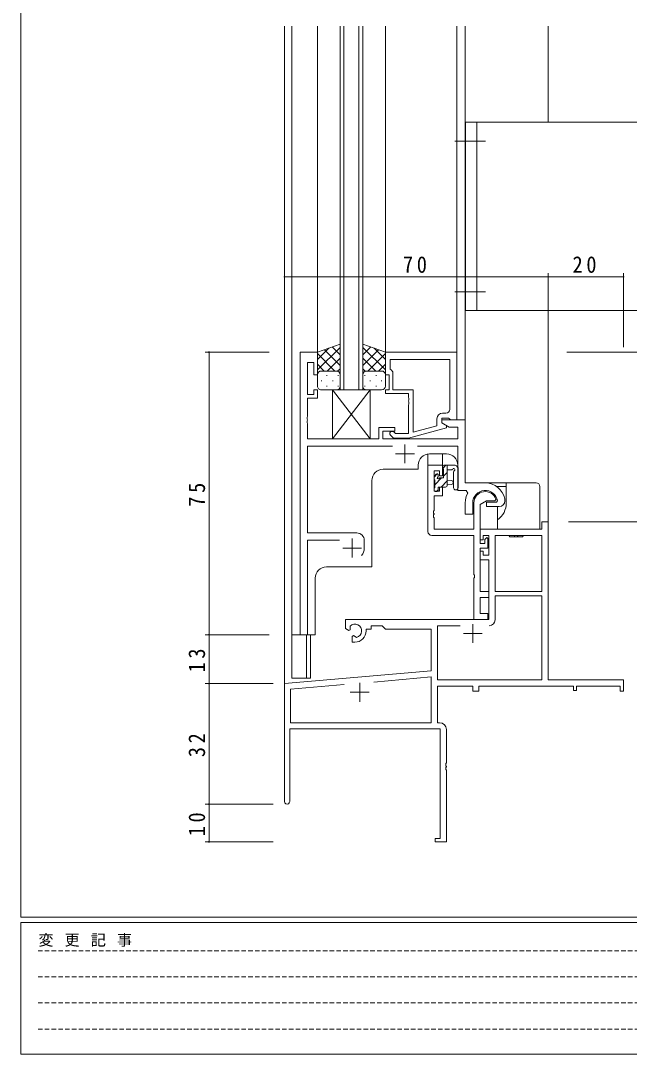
# Model space of a CAD drawing. Units: millimetres on the paper. Extents: x -420 to 373, y -297 to 267.
# Drawn here: x -417.7 to -256.1, y -297 to -22.6 of the extents above; entities that cross this region are included whole.
import ezdxf

# ---------------------------------------------------------------- set-up
doc = ezdxf.new("R2010")
doc.units = ezdxf.units.MM
doc.linetypes.add('CHAIN2', pattern=[12, 9, -1, 1, -1])
doc.linetypes.add('DASHED1', pattern=[1.8, 1.2, -0.6])
for name, color, linetype, lineweight in [('0-1_YKK_ZWAK', 7, 'Continuous', 9), ('0-3_YKK_11', 7, 'Continuous', 9), ('0-4_YKK_12', 2, 'Continuous', 9), ('0-5_YKK_13', 4, 'Continuous', 9), ('0-6_YKK_D', 6, 'Continuous', 9)]:
    doc.layers.add(name, color=color, linetype=linetype, lineweight=lineweight)
doc.styles.add('ＭＳ ゴシック', font='')
doc.styles.get('ＭＳ ゴシック').set_extended_font_data('MS Gothic')

msp = doc.modelspace()

# ---------------------------------------------------------------- linework, layer by layer
at = {"layer": '0-1_YKK_ZWAK'}
for p, q in [((-417.7, -260.575), (-417.7, 264.425)), ((352.3, -260.575), (-417.7, -260.575)), ((-417.7, -296.975), (-417.7, -261.975)), ((314.5, -261.975), (-417.7, -261.975)), ((-417.7, -296.975), (314.5, -296.975))]:
    msp.add_line(p, q, dxfattribs=at)
at = {"layer": '0-1_YKK_ZWAK', "linetype": 'DASHED1'}
for p, q in [((-413.101, -269.488), (-164.909, -269.488)), ((-413.101, -276.416), (-164.909, -276.416)), ((-413.101, -283.345), (-164.909, -283.345)), ((-413.101, -290.274), (-164.909, -290.274))]:
    msp.add_line(p, q, dxfattribs=at)
at = {"layer": '0-3_YKK_11'}
for p, q in [((-343.5, -110.575), (-343.5, -185.575)), ((-338.9, -110.575), (-343.5, -110.575)), ((-338.9, -116.575), (-338.9, -110.575)), ((-320.9, -116.575), (-320.9, -110.575)), ((-320.9, -110.575), (-301.9, -110.575)), ((-301.9, -110.575), (-301.9, -128.575)), ((-341.57, -113.275), (-339.9, -113.275)), ((-341.57, -121.775), (-341.57, -113.275)), ((-339.9, -113.275), (-339.9, -116.575)), ((-303.83, -112.505), (-319.6, -112.505)), ((-319.6, -112.505), (-319.6, -115.075)), ((-303.83, -112.505), (-319.6, -112.505)), ((-319.6, -115.075), (-319.4, -115.275)), ((-303.83, -125.775), (-303.83, -112.505)), ((-339.9, -116.575), (-338.9, -116.575)), ((-319.9, -116.575), (-320.9, -116.575)), ((-319.9, -120.575), (-319.9, -116.575)), ((-319.4, -115.275), (-318.9, -115.775)), ((-318.9, -115.775), (-318.9, -120.575)), ((-339.9, -120.575), (-339.9, -121.775)), ((-338.9, -120.575), (-339.9, -120.575)), ((-338.9, -122.775), (-338.9, -120.575)), ((-320.9, -120.575), (-319.9, -120.575)), ((-320.9, -121.575), (-320.9, -120.575)), ((-318.9, -120.575), (-313.5, -120.575)), ((-313.5, -120.575), (-313.5, -131.784)), ((-339.9, -121.775), (-341.57, -121.775)), ((-341.57, -122.775), (-338.9, -122.775)), ((-341.57, -127.617), (-341.57, -122.775)), ((-314.8, -121.575), (-320.9, -121.575)), ((-314.8, -122.617), (-314.8, -121.575)), ((-314.68, -122.8), (-314.8, -122.617)), ((-314.8, -123.534), (-314.68, -123.35)), ((-314.68, -123.35), (-314.68, -122.8)), ((-314.8, -123.617), (-314.8, -123.534)), ((-314.68, -123.8), (-314.8, -123.617)), ((-314.8, -124.534), (-314.68, -124.35)), ((-314.8, -132.175), (-314.8, -124.534)), ((-314.68, -124.35), (-314.68, -123.8)), ((-341.69, -127.8), (-341.57, -127.617)), ((-341.69, -128.35), (-341.69, -127.8)), ((-341.57, -128.534), (-341.69, -128.35)), ((-341.69, -128.8), (-341.57, -128.617)), ((-341.69, -129.35), (-341.69, -128.8)), ((-341.57, -128.617), (-341.57, -128.534)), ((-307.2, -130.096), (-307.2, -128.275)), ((-305.9, -128.075), (-305.9, -129.375)), ((-304.1, -128.075), (-305.9, -128.075)), ((-305.9, -128.575), (-305.9, -129.375)), ((-299.7, -128.575), (-305.9, -128.575)), ((-305.7, -126.775), (-304.83, -126.775)), ((-303.9, -128.275), (-304.1, -128.075)), ((-303.6, -128.575), (-303.9, -128.275)), ((-301.9, -128.575), (-303.6, -128.575)), ((-299.7, -145.275), (-299.7, -128.575)), ((-341.57, -129.534), (-341.69, -129.35)), ((-341.57, -133.575), (-341.57, -129.534)), ((-322.6, -130.575), (-322.6, -133.575)), ((-318.4, -130.575), (-322.6, -130.575)), ((-321.6, -131.575), (-318.4, -131.575)), ((-321.6, -133.575), (-321.6, -131.575)), ((-318.4, -131.575), (-318.4, -130.575)), ((-304.7, -130.668), (-314.803, -133.375)), ((-313.5, -131.784), (-307.2, -130.096)), ((-305.9, -129.375), (-303.943, -130.505)), ((-305.9, -129.375), (-304.7, -130.068)), ((-304.7, -130.068), (-304.7, -130.668)), ((-303.943, -130.505), (-301.63, -130.505)), ((-301.63, -130.505), (-301.63, -133.575)), ((-322.6, -133.575), (-341.57, -133.575)), ((-301.63, -133.575), (-321.6, -133.575)), ((-318.749, -133.375), (-319.524, -132.6)), ((-314.803, -133.375), (-318.749, -133.375)), ((-318.676, -131.751), (-318.251, -132.175)), ((-318.251, -132.175), (-314.8, -132.175)), ((-341.57, -135.505), (-319.05, -135.505)), ((-341.57, -158.575), (-341.57, -135.505)), ((-315.7, -135.075), (-315.7, -140.075)), ((-312.35, -135.505), (-301.63, -135.505)), ((-301.63, -135.505), (-301.63, -147.275)), ((-318.2, -137.575), (-313.2, -137.575)), ((-309.6, -140.575), (-305.7, -140.575)), ((-309.6, -158.205), (-309.6, -140.575)), ((-307.97, -142.075), (-307.97, -147.475)), ((-306.5, -142.075), (-307.97, -142.075)), ((-306.5, -143.375), (-306.5, -142.075)), ((-305.7, -140.575), (-305.7, -143.375)), ((-305.7, -143.375), (-306.5, -143.375)), ((-294.4, -145.275), (-299.7, -145.275)), ((-307.97, -147.475), (-306.5, -147.475)), ((-306.5, -146.375), (-305.7, -146.375)), ((-306.5, -147.475), (-306.5, -146.375)), ((-305.7, -146.375), (-305.7, -148.675)), ((-301.63, -147.275), (-299.479, -147.275)), ((-299.479, -147.275), (-299.041, -148.017)), ((-307.97, -148.675), (-307.97, -152.617)), ((-305.7, -148.675), (-307.97, -148.675)), ((-299.7, -150.575), (-299.7, -153.575)), ((-297.7, -153.575), (-297.7, -150.575)), ((-297.4, -157.575), (-297.4, -150.575)), ((-294.1, -150.075), (-295.77, -151.04)), ((-291.821, -150.075), (-294.1, -150.075)), ((-294.1, -150.375), (-294.1, -151.575)), ((-291.442, -150.375), (-294.1, -150.375)), ((-291.535, -149.686), (-291.821, -150.075)), ((-291.146, -150.025), (-291.442, -150.375)), ((-289.2, -149.58), (-289.206, -149.521)), ((-289.2, -150.075), (-289.2, -149.58)), ((-307.97, -152.617), (-308.09, -152.8)), ((-308.09, -152.8), (-308.09, -153.35)), ((-308.09, -153.35), (-307.97, -153.534)), ((-307.97, -153.617), (-308.09, -153.8)), ((-307.97, -153.534), (-307.97, -153.617)), ((-299.7, -153.575), (-297.7, -153.575)), ((-295.77, -151.04), (-295.77, -155.571)), ((-294.1, -151.575), (-290.7, -151.575)), ((-308.09, -153.8), (-308.09, -154.35)), ((-308.09, -154.35), (-307.97, -154.534)), ((-307.97, -154.534), (-307.97, -157.575)), ((-295.77, -155.571), (-295.7, -157.575)), ((-279.33, -155.575), (-279.33, -157.575)), ((-277.7, -155.575), (-279.33, -155.575)), ((-277.7, -197.575), (-277.7, -155.575)), ((-328.5, -158.575), (-341.57, -158.575)), ((-307.97, -157.575), (-297.4, -157.575)), ((-295.7, -157.575), (-295.7, -160.375)), ((-279.33, -157.575), (-295.7, -157.575)), ((-295.7, -157.575), (-295.7, -161.375)), ((-341.57, -160.505), (-333.05, -160.505)), ((-341.57, -185.575), (-341.57, -160.505)), ((-329.7, -160.075), (-329.7, -165.075)), ((-326.5, -162.575), (-326.5, -160.575)), ((-297.4, -159.205), (-308.6, -159.205)), ((-297.4, -169.617), (-297.4, -159.205)), ((-295.7, -160.375), (-294.9, -160.375)), ((-295.7, -161.375), (-294.5, -161.375)), ((-294.9, -159.205), (-293.4, -159.205)), ((-294.9, -160.375), (-294.9, -159.205)), ((-294.5, -160.275), (-294, -159.775)), ((-294.5, -161.375), (-294.5, -160.275)), ((-294, -159.775), (-293.7, -160.075)), ((-293.7, -160.075), (-293.7, -162.575)), ((-293.4, -159.205), (-293.4, -164.475)), ((-291.77, -159.205), (-291.77, -174.075)), ((-279.33, -159.205), (-291.77, -159.205)), ((-291.77, -159.205), (-291.77, -174.075)), ((-279.33, -174.075), (-279.33, -159.205)), ((-332.2, -162.575), (-327.2, -162.575)), ((-295.7, -162.575), (-295.7, -174.075)), ((-293.7, -162.575), (-295.7, -162.575)), ((-295.7, -163.375), (-295.7, -165.675)), ((-294.9, -163.375), (-295.7, -163.375)), ((-294.9, -164.475), (-294.9, -163.375)), ((-293.4, -164.475), (-294.9, -164.475)), ((-295.7, -165.675), (-293.4, -165.675)), ((-293.4, -165.675), (-293.4, -181.575)), ((-297.28, -169.8), (-297.4, -169.617)), ((-297.28, -170.35), (-297.28, -169.8)), ((-297.4, -170.534), (-297.28, -170.35)), ((-297.4, -181.575), (-297.4, -170.534)), ((-295.7, -174.075), (-293.4, -174.075)), ((-293.4, -174.075), (-293.4, -175.705)), ((-291.77, -174.075), (-279.33, -174.075)), ((-291.77, -175.275), (-291.77, -181.605)), ((-279.33, -175.275), (-291.77, -175.275)), ((-279.33, -197.575), (-279.33, -175.275)), ((-295.77, -175.705), (-295.77, -179.945)), ((-293.4, -175.705), (-295.77, -175.705)), ((-295.77, -179.945), (-293.7, -179.945)), ((-293.7, -179.945), (-293.7, -181.575)), ((-331.5, -181.575), (-331.5, -183.94)), ((-293.4, -181.575), (-331.5, -181.575)), ((-330.227, -183.753), (-330.265, -183.294)), ((-330.25, -184.258), (-330.227, -183.753)), ((-324.7, -183.205), (-321.77, -183.205)), ((-324.7, -184.075), (-324.7, -183.205)), ((-321.77, -183.205), (-320.9, -184.075)), ((-301.05, -183.205), (-307.07, -183.205)), ((-307.07, -183.205), (-307.07, -197.575)), ((-301.05, -183.205), (-307.07, -183.205)), ((-297.7, -182.775), (-297.7, -187.775)), ((-293.7, -181.575), (-297.4, -181.575)), ((-343.5, -185.575), (-341.57, -185.575)), ((-331.5, -183.94), (-330.6, -184.46)), ((-330.6, -184.46), (-330.25, -184.258)), ((-329.35, -185.817), (-329.7, -186.019)), ((-329.7, -186.019), (-329.7, -187.575)), ((-328.901, -186.049), (-329.35, -185.817)), ((-328.523, -186.311), (-328.901, -186.049)), ((-326, -184.075), (-324.7, -184.075)), ((-326, -184.575), (-326, -184.075)), ((-320.9, -184.075), (-308.7, -184.075)), ((-308.7, -184.075), (-308.7, -195.163)), ((-300.2, -185.275), (-295.2, -185.275)), ((-329.7, -187.575), (-329, -187.575)), ((-308.7, -195.163), (-347.7, -198.575)), ((-323.966, -198.135), (-308.7, -196.8)), ((-323.966, -198.135), (-308.7, -196.8)), ((-308.7, -196.8), (-308.7, -208.945)), ((-347.7, -198.575), (-347.7, -229.875)), ((-346.07, -200.069), (-331.853, -198.825)), ((-346.07, -208.945), (-346.07, -200.069)), ((-327.7, -198.375), (-327.7, -203.375)), ((-307.07, -197.575), (-279.33, -197.575)), ((-307.07, -199.205), (-297.7, -199.205)), ((-307.07, -208.945), (-307.07, -199.205)), ((-297.7, -199.205), (-297.7, -200.575)), ((-296.07, -199.205), (-271, -199.205)), ((-296.07, -200.575), (-296.07, -199.205)), ((-257.7, -197.575), (-277.7, -197.575)), ((-271, -199.205), (-271, -200.375)), ((-270.2, -199.205), (-258.6, -199.205)), ((-270.2, -200.375), (-270.2, -199.205)), ((-258.6, -199.205), (-258.6, -200.575)), ((-257.7, -200.575), (-257.7, -197.575)), ((-330.2, -200.875), (-325.2, -200.875)), ((-297.7, -200.575), (-296.07, -200.575)), ((-271, -200.375), (-270.2, -200.375)), ((-258.6, -200.575), (-257.7, -200.575)), ((-346.3, -210.575), (-306.33, -210.575)), ((-346.3, -229.875), (-346.3, -210.575)), ((-308.7, -208.945), (-346.07, -208.945)), ((-306.5, -208.945), (-307.07, -208.945)), ((-306.33, -210.575), (-306.33, -239.675)), ((-304.7, -219.617), (-304.7, -210.745)), ((-304.82, -219.8), (-304.7, -219.617)), ((-304.82, -220.35), (-304.82, -219.8)), ((-304.7, -220.534), (-304.82, -220.35)), ((-304.82, -220.8), (-304.7, -220.617)), ((-304.82, -221.35), (-304.82, -220.8)), ((-304.7, -221.534), (-304.82, -221.35)), ((-304.7, -220.617), (-304.7, -220.534)), ((-304.7, -240.575), (-304.7, -221.534)), ((-307.7, -239.675), (-307.7, -240.575)), ((-306.33, -239.675), (-307.7, -239.675)), ((-307.7, -240.575), (-304.7, -240.575))]:
    msp.add_line(p, q, dxfattribs=at)
for centre, radius, start, end in [((-304.83, -125.775), 1, 270, 359.99998), ((-305.7, -128.275), 1.5, 90, 179.99998), ((-319.1, -132.175), 0.6, 44.99998, 225), ((-294.4, -150.575), 5.3, 11.47835, 89.99998), ((-294.4, -150.575), 5.3, 151.13426, 179.99998), ((-294.4, -150.575), 3.3, 9.59402, 179.99998), ((-294.4, -150.575), 3, 17.23529, 179.99998), ((-290.7, -150.075), 1.5, 270, 359.99998), ((-328.5, -160.575), 2, 0, 89.99998), ((-308.6, -158.205), 1, 180, 269.99998), ((-329.7, -162.575), 3.2, 321.63347, 359.99998), ((-329, -184.575), 1.8, 285.36687, 134.63312), ((-293.37, -181.605), 1.6, 270, 359.99998), ((-329, -184.575), 3, 270, 359.99998), ((-306.5, -210.745), 1.8, 0, 89.99998), ((-347, -229.875), 0.7, 179.99998, 0)]:
    msp.add_arc(centre, radius, start, end, dxfattribs=at)
at = {"layer": '0-4_YKK_12'}
for p, q in [((-347.7, -24.075), (-347.7, -210.575)), ((-345.7, -185.575), (-345.7, -24.075)), ((-338.9, -111.075), (-338.9, -24.075)), ((-332.9, -24.075), (-332.9, -120.576)), ((-331.9, -120.576), (-331.9, -24.075)), ((-327.9, -24.075), (-327.9, -120.576)), ((-326.9, -120.576), (-326.9, -24.075)), ((-320.9, -24.075), (-320.9, -110.875)), ((-301.9, -24.075), (-301.9, -110.575)), ((-299.7, -24.075), (-299.7, -144.975)), ((-277.7, -24.075), (-277.7, -49.556)), ((-277.7, -99.556), (-277.7, -197.275)), ((-332.9, -120.576), (-326.9, -120.576)), ((-309.6, -140.575), (-309.6, -137.602)), ((-304.701, -137.575), (-309.201, -137.575)), ((-305.7, -140.575), (-305.7, -137.575)), ((-312.201, -141.675), (-321.5, -141.675)), ((-312.201, -140.575), (-312.201, -141.675)), ((-309.6, -140.575), (-305.7, -140.575)), ((-301.701, -140.575), (-301.701, -147.275)), ((-324.5, -144.675), (-324.5, -167.575)), ((-299.701, -147.275), (-301.701, -147.275)), ((-336.501, -167.575), (-324.5, -167.575)), ((-339.501, -185.575), (-339.501, -170.575)), ((-345.7, -185.575), (-345.7, -197.075)), ((-339.501, -185.575), (-345.7, -185.575)), ((-341.8, -185.575), (-341.8, -197.075)), ((-345.7, -197.075), (-341.8, -197.075))]:
    msp.add_line(p, q, dxfattribs=at)
for centre, start, end in [((-309.201, -140.575), 90, 180), ((-304.701, -140.575), 0, 90), ((-321.5, -144.675), 90, 180), ((-336.501, -170.575), 90, 180)]:
    msp.add_arc(centre, 3, start, end, dxfattribs=at)
at = {"layer": '0-5_YKK_13'}
for p, q in [((-238.165, -49.556), (-299.665, -49.556)), ((-299.665, -99.556), (-299.665, -49.556)), ((-296.665, -99.556), (-296.665, -49.556)), ((-238.165, -99.556), (-299.665, -99.556)), ((-332.9, -108.432), (-338.9, -110.575)), ((-338.9, -115.307), (-332.9, -109.307)), ((-338.9, -112.479), (-335.939, -109.518)), ((-332.9, -111.298), (-335.012, -109.187)), ((-332.9, -108.432), (-332.9, -116.575)), ((-326.9, -116.575), (-326.9, -108.432)), ((-326.9, -108.432), (-320.9, -110.575)), ((-326.9, -111.298), (-324.788, -109.187)), ((-320.9, -115.307), (-326.9, -109.307)), ((-320.9, -112.479), (-323.861, -109.518)), ((-338.9, -110.575), (-338.9, -116.575)), ((-334.28, -115.576), (-338.9, -110.955)), ((-332.9, -114.127), (-337.096, -109.931)), ((-336.34, -115.575), (-332.9, -112.136)), ((-326.9, -114.127), (-322.704, -109.931)), ((-323.46, -115.575), (-326.9, -112.136)), ((-325.52, -115.576), (-320.9, -110.955)), ((-320.9, -110.575), (-320.9, -116.575)), ((-337.108, -115.575), (-338.9, -113.784)), ((-333.568, -115.632), (-332.9, -114.964)), ((-326.232, -115.632), (-326.9, -114.964)), ((-322.692, -115.575), (-320.9, -113.784)), ((-338.9, -119.575), (-338.9, -116.575)), ((-337.9, -115.575), (-334.3, -115.575)), ((-337.5, -115.575), (-333.9, -115.575)), ((-336.565, -116.797), (-336.365, -116.797)), ((-333.535, -116.797), (-333.335, -116.797)), ((-332.9, -116.575), (-332.9, -119.575)), ((-326.9, -116.575), (-326.9, -119.575)), ((-326.265, -116.797), (-326.465, -116.797)), ((-322.3, -115.575), (-325.9, -115.575)), ((-321.9, -115.575), (-325.5, -115.575)), ((-323.235, -116.797), (-323.435, -116.797)), ((-320.9, -119.575), (-320.9, -116.575)), ((-337.98, -118.212), (-337.78, -118.212)), ((-333.9, -120.575), (-337.9, -120.575)), ((-336.565, -119.627), (-336.365, -119.627)), ((-334.95, -118.212), (-334.75, -118.212)), ((-334.9, -120.575), (-334.9, -133.575)), ((-334.9, -120.575), (-324.9, -120.575)), ((-334.9, -120.575), (-324.9, -133.575)), ((-324.9, -120.575), (-334.9, -133.575)), ((-333.535, -119.627), (-333.335, -119.627)), ((-326.265, -119.627), (-326.465, -119.627)), ((-325.9, -120.575), (-321.9, -120.575)), ((-324.85, -118.212), (-325.05, -118.212)), ((-324.9, -133.575), (-324.9, -120.575)), ((-323.235, -119.627), (-323.435, -119.627)), ((-321.82, -118.212), (-322.02, -118.212)), ((-334.9, -133.575), (-324.9, -133.575)), ((-304.809, -140.575), (-305.67, -141.437)), ((-305.67, -141.475), (-305.67, -140.875)), ((-304.47, -142.482), (-305.47, -143.482)), ((-305.37, -140.575), (-302.407, -140.575)), ((-304.47, -140.575), (-304.47, -145.875)), ((-303.29, -141.775), (-304.47, -141.775)), ((-302.8, -142.311), (-302.8, -146.559)), ((-301.668, -141.191), (-302.02, -140.759)), ((-301.6, -141.38), (-301.6, -146.559)), ((-307.114, -142.881), (-307.97, -143.737)), ((-307.97, -144.275), (-307.97, -143.675)), ((-307.882, -143.463), (-307.382, -142.963)), ((-305.964, -143.975), (-307.77, -145.782)), ((-307.77, -146.575), (-307.77, -144.475)), ((-306.87, -143.175), (-306.87, -143.514)), ((-304.47, -144.727), (-306.119, -146.375)), ((-304.47, -144.575), (-303.326, -144.677)), ((-294.4, -145.275), (-297.1, -145.275)), ((-294.4, -145.275), (-288.8, -145.275)), ((-288.8, -145.275), (-288.8, -146.275)), ((-280.9, -145.275), (-288.8, -145.275)), ((-307.97, -147.275), (-307.97, -146.775)), ((-307.17, -147.575), (-307.67, -147.575)), ((-306.87, -147.127), (-307.319, -147.575)), ((-304.47, -145.775), (-303.326, -145.673)), ((-291.302, -146.275), (-288.8, -146.275)), ((-288.8, -146.275), (-288.8, -150.575)), ((-291.1, -151.575), (-291.1, -155.1)), ((-291.1, -155.1), (-291.1, -157.575)), ((-291.1, -157.575), (-280.9, -157.575)), ((-287.911, -159.575), (-288.125, -159.205)), ((-288.075, -159.205), (-287.898, -159.575)), ((-287.1, -159.575), (-286.511, -159.575)), ((-286.725, -159.205), (-286.511, -159.575)), ((-286.511, -159.575), (-285.889, -159.575)), ((-285.675, -159.205), (-285.889, -159.575)), ((-285.889, -159.575), (-285.3, -159.575)), ((-285.3, -159.575), (-284.502, -159.575)), ((-284.502, -159.575), (-284.379, -159.327)), ((-284.502, -159.575), (-284.489, -159.575)), ((-284.275, -159.205), (-284.489, -159.575)), ((-284.379, -159.327), (-284.323, -159.205)), ((-340.8, -185.575), (-340.8, -197.075)), ((-341.8, -197.075), (-340.8, -197.075))]:
    msp.add_line(p, q, dxfattribs=at)
at = {"layer": '0-5_YKK_13', "linetype": 'CHAIN2'}
for p, q in [((-302.437, -54.556), (-294.296, -54.556)), ((-302.437, -94.556), (-294.296, -94.556))]:
    msp.add_line(p, q, dxfattribs=at)
at = {"layer": '0-5_YKK_13'}
for points in [[(-306.409, -143.975), (-305.47, -143.975), (-305.47, -141.675)], [(-304.97, -146.375), (-306.87, -146.375), (-306.87, -147.275)], [(-280.9, -157.575), (-279.9, -157.575), (-279.9, -146.275)], [(-287.911, -159.575), (-287.898, -159.575), (-287.1, -159.575)]]:
    msp.add_lwpolyline(points, dxfattribs=at)
for centre, radius, start, end in [((-337.9, -116.575), 1, 89.99998, 179.99998), ((-337.9, -116.575), 1, 89.99998, 179.99998), ((-333.9, -116.575), 1, 359.99998, 89.99998), ((-333.9, -116.575), 1, 359.99998, 89.99998), ((-325.9, -116.575), 1, 89.99998, 179.99998), ((-325.9, -116.575), 1, 89.99998, 179.99998), ((-321.9, -116.575), 1, 359.99998, 89.99998), ((-321.9, -116.575), 1, 359.99998, 89.99998), ((-337.9, -119.575), 1, 179.99998, 269.99998), ((-333.9, -119.575), 1, 269.99998, 359.99998), ((-325.9, -119.575), 1, 179.99998, 269.99998), ((-321.9, -119.575), 1, 269.99998, 359.99998), ((-305.37, -140.875), 0.3, 90, 180), ((-305.47, -141.475), 0.2, 179.99998, 270), ((-303.29, -141.475), 0.3, 270, 329.99998), ((-302.77, -141.775), 0.3, 296.74368, 149.99998), ((-302.5, -142.311), 0.3, 116.74368, 180), ((-302.407, -141.075), 0.5, 39.23453, 90), ((-301.9, -141.38), 0.3, 0, 39.23453), ((-307.67, -143.675), 0.3, 135, 180), ((-307.77, -144.275), 0.2, 180, 270), ((-307.17, -143.175), 0.3, 0, 134.99998), ((-306.87, -143.975), 0.25, 123.05573, 326.94426), ((-307.17, -143.514), 0.3, 303.05573, 0), ((-306.409, -144.275), 0.3, 90, 146.94426), ((-303.37, -145.175), 0.5, 275.09206, 84.90793), ((-280.9, -146.275), 1, 0, 90), ((-307.77, -146.775), 0.2, 90, 180), ((-307.67, -147.275), 0.3, 180, 270), ((-307.17, -147.275), 0.3, 270, 0), ((-304.97, -145.875), 0.5, 270, 0), ((-302.2, -146.559), 0.6, 180, 0), ((-294.4, -150.575), 5.6, 306.10632, 0)]:
    msp.add_arc(centre, radius, start, end, dxfattribs=at)
at = {"layer": '0-6_YKK_D'}
for p, q in [((-347.7, -101.881), (-347.7, -89.575)), ((-277.7, -107.58), (-277.7, -89.575)), ((-277.7, -107.58), (-277.7, -89.575)), ((-257.7, -109.209), (-257.7, -89.575)), ((-277.7, -90.575), (-347.7, -90.575)), ((-277.7, -90.575), (-257.7, -90.575)), ((-351.7, -110.575), (-368.7, -110.575)), ((-367.7, -110.575), (-367.7, -185.575)), ((-272.7, -110.575), (-165.401, -110.575)), ((-272.291, -155.575), (-145.401, -155.575)), ((-351.7, -185.575), (-368.7, -185.575)), ((-351.7, -185.575), (-368.7, -185.575)), ((-367.7, -198.575), (-367.7, -185.575)), ((-350.7, -198.575), (-368.7, -198.575)), ((-351.7, -198.575), (-368.7, -198.575)), ((-367.7, -198.575), (-367.7, -230.575)), ((-350.7, -230.575), (-368.7, -230.575)), ((-350.7, -230.575), (-368.7, -230.575)), ((-367.7, -230.575), (-367.7, -240.575)), ((-350.7, -240.575), (-368.7, -240.575))]:
    msp.add_line(p, q, dxfattribs=at)
for centre, start, end in [((-347.7, -90.575), 0, 180), ((-277.7, -90.575), 0, 180), ((-277.7, -90.575), 0, 180), ((-257.7, -90.575), 0, 180), ((-347.7, -90.575), 180, 0), ((-277.7, -90.575), 180, 0), ((-277.7, -90.575), 180, 0), ((-257.7, -90.575), 180, 0), ((-367.7, -110.575), 90, 270), ((-367.7, -110.575), 270, 90), ((-367.7, -185.575), 90, 270), ((-367.7, -185.575), 90, 270), ((-367.7, -185.575), 270, 90), ((-367.7, -185.575), 270, 90), ((-367.7, -198.575), 90, 270), ((-367.7, -198.575), 90, 270), ((-367.7, -198.575), 270, 90), ((-367.7, -198.575), 270, 90), ((-367.7, -230.575), 90, 270), ((-367.7, -230.575), 90, 270), ((-367.7, -230.575), 270, 90), ((-367.7, -230.575), 270, 90), ((-367.7, -240.575), 90, 270), ((-367.7, -240.575), 270, 90)]:
    msp.add_arc(centre, 0.106, start, end, dxfattribs=at)

# ---------------------------------------------------------------- texts
at = {"layer": '0-1_YKK_ZWAK', "insert": (-412.986, -268.422), "char_height": 2.933, "attachment_point": 7, "style": 'ＭＳ ゴシック'}
msp.add_mtext('\\T1.16;変\\~更\\~記\\~事', dxfattribs=at)
at = {"layer": '0-6_YKK_D', "color": 3, "char_height": 4.399, "attachment_point": 7, "style": 'ＭＳ ゴシック'}
for s, insert in [('\\T1.36;\\W0.9;70', (-316.22, -89.575)), ('\\T1.36;\\W0.9;20', (-271.22, -89.575))]:
    msp.add_mtext(s, dxfattribs=dict(at, insert=insert))
at = {"layer": '0-6_YKK_D', "color": 3, "char_height": 4.399, "attachment_point": 7, "rotation": 90, "style": 'ＭＳ ゴシック'}
for s, insert in [('\\T1.36;\\W0.9;75', (-368.7, -151.595)), ('\\T1.36;\\W0.9;13', (-368.7, -195.595)), ('\\T1.36;\\W0.9;32', (-368.7, -218.095)), ('\\T1.36;\\W0.9;10', (-368.7, -239.095))]:
    msp.add_mtext(s, dxfattribs=dict(at, insert=insert))

doc.saveas('drawing.dxf')
